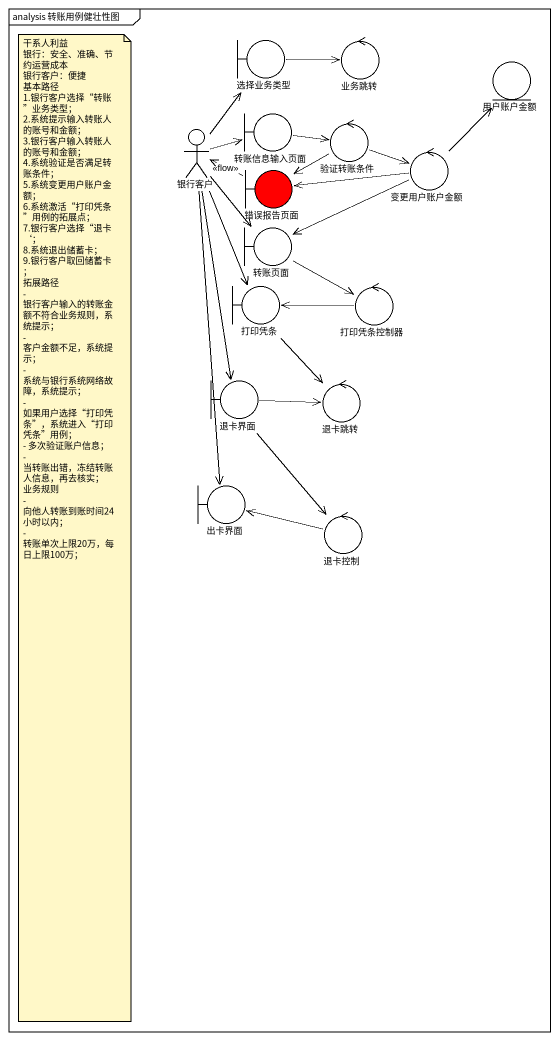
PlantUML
@startuml
mainframe analysis 转账用例健壮性图
boundary 选择业务类型
control 业务跳转
entity 用户账户金额
boundary 转账信息输入页面
control 验证转账条件
actor 银行客户
control 变更用户账户金额
boundary 错误报告页面 #FF0000
boundary 转账页面
boundary 打印凭条
control 打印凭条控制器
boundary 退卡界面
control 退卡跳转
boundary 出卡界面
control 退卡控制
选择业务类型 -right-> 业务跳转
转账信息输入页面 -right-> 验证转账条件
验证转账条件 -right-> 变更用户账户金额
验证转账条件 --> 错误报告页面
银行客户 -up-> 选择业务类型
银行客户 -right-> 转账信息输入页面
银行客户 --> 转账页面
银行客户 --> 打印凭条
银行客户 --> 退卡界面
银行客户 --> 出卡界面
变更用户账户金额 -up-> 用户账户金额
变更用户账户金额 -left-> 错误报告页面
变更用户账户金额 -left-> 转账页面
错误报告页面 .left.> 银行客户 : <<flow>>
转账页面 -right-> 打印凭条控制器
打印凭条 --> 退卡跳转
打印凭条控制器 -left-> 打印凭条
退卡界面 -right-> 退卡跳转
退卡界面 --> 退卡控制
退卡控制 -left-> 出卡界面
note as N1
  干系人利益
  银行：安全、准确、节约运营成本
  银行客户：便捷
  基本路径
  1.银行客户选择“转账”业务类型；
  2.系统提示输入转账人的账号和金额；
  3.银行客户输入转账人的账号和金额；
  4.系统验证是否满足转账条件；
  5.系统变更用户账户金额；
  6.系统激活“打印凭条”用例的拓展点；
  7.银行客户选择“退卡‘；
  8.系统退出储蓄卡；
  9.银行客户取回储蓄卡；
  拓展路径
  - 银行客户输入的转账金额不符合业务规则，系统提示；
  - 客户金额不足，系统提示；
  - 系统与银行系统网络故障，系统提示；
  - 如果用户选择“打印凭条”，系统进入“打印凭条”用例；
  - 多次验证账户信息；
  - 当转账出错，冻结转账人信息，再去核实；
  业务规则
  - 向他人转账到账时间24小时以内；
  - 转账单次上限20万，每日上限100万；
end note
@enduml
